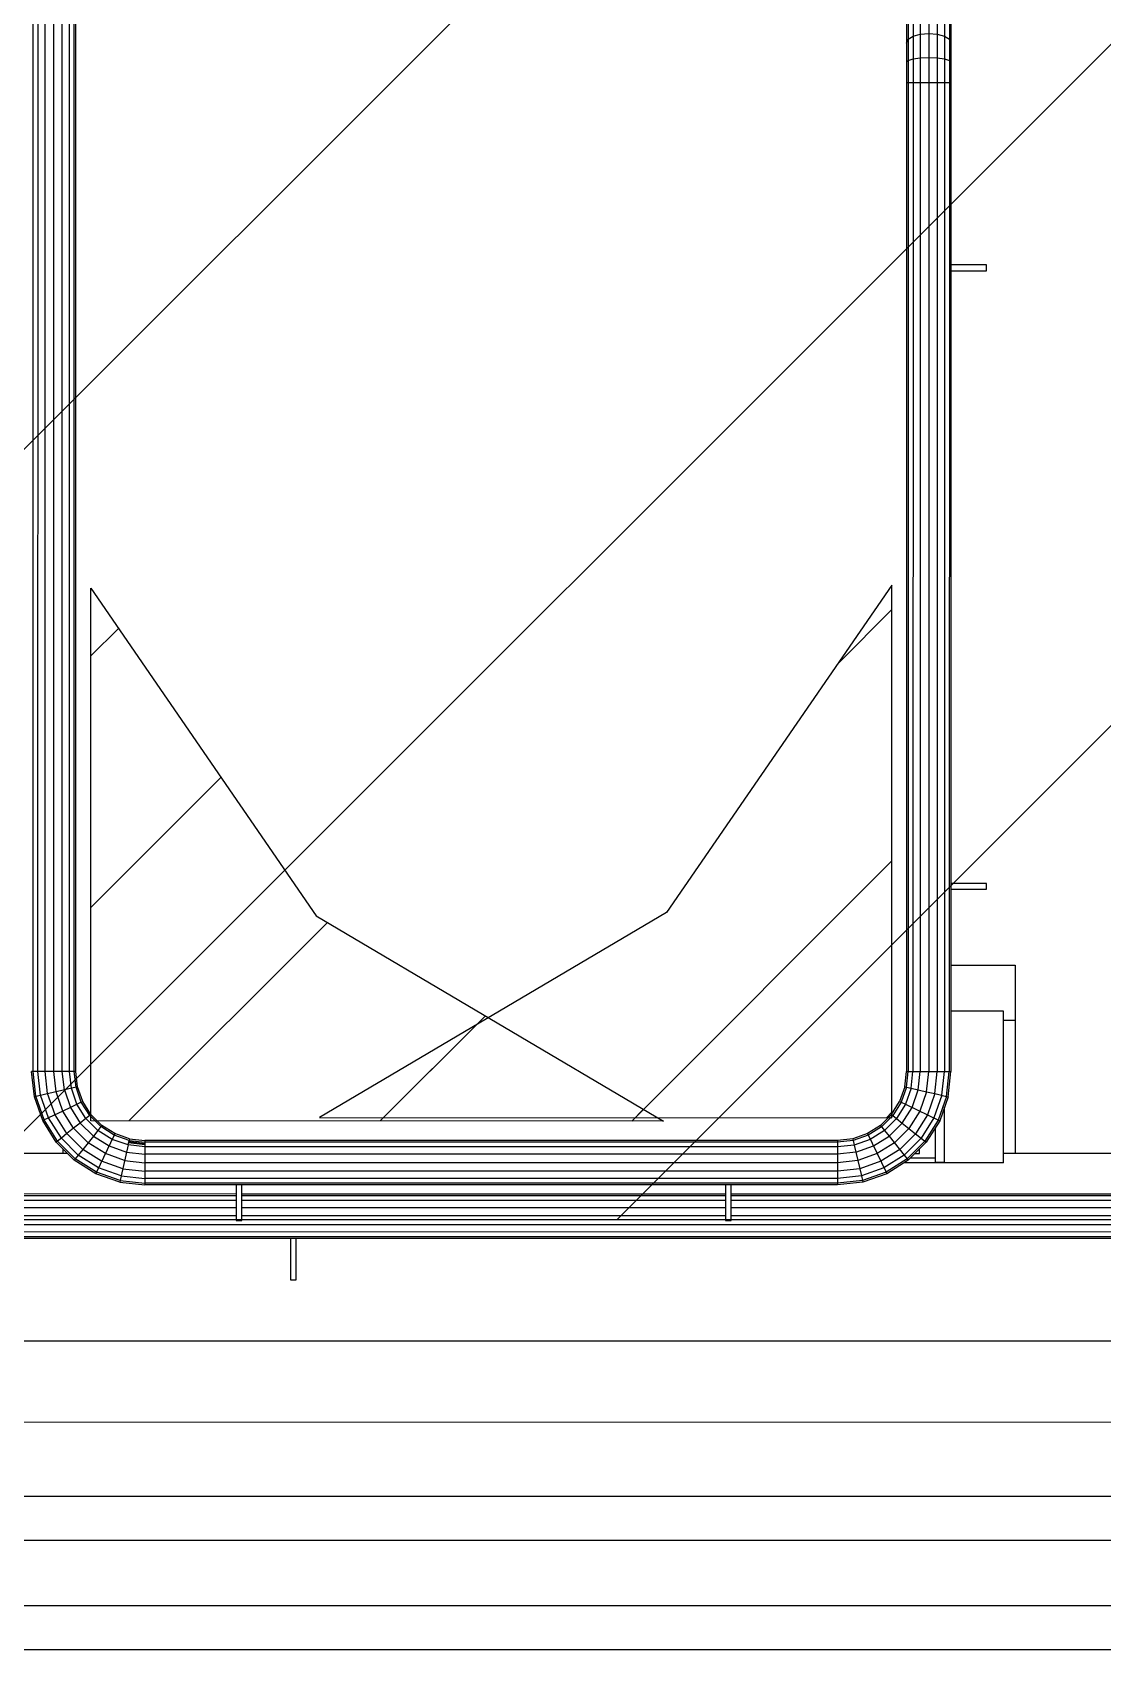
# Model space of a CAD drawing. Header units: metres. Extents: x 0 to 63075, y 0 to 44550.
# Drawn here: x 54707.4 to 54883.6, y 36493.8 to 36760.2 of the extents above; entities that cross this region are included whole.
import ezdxf

# ---------------------------------------------------------------- set-up
doc = ezdxf.new("R2010")
doc.units = ezdxf.units.M
doc.header["$LTSCALE"] = 75
for name, color, linetype in [('AI-Hatch mob', 7, 'Continuous'), ('GSB', 7, 'Continuous'), ('ML6', 1, 'Continuous'), ('SDM', 7, 'Continuous'), ('SL1', 8, 'Continuous')]:
    doc.layers.add(name, color=color, linetype=linetype)
pattern_1 = [(44.99813, (326091.56, -18363.04), (-137.8813, 137.89033), [])]

# ---------------------------------------------------------------- blocks, each defined once
blk = doc.blocks.new('A$C6bae614f')
at = {"layer": 'SL1'}
h = blk.add_hatch(dxfattribs=at)
h.set_pattern_fill('_USER', color=256, scale=195, angle=44.9981, style=0, pattern_type=0)
h.set_pattern_definition(pattern_1)
h.paths.add_polyline_path([(378781, 18641.8), (379161.8, 18416.8), (378533.9, 18416.9), (378533.9, 19001.2)])
h = blk.add_hatch(dxfattribs=at)
h.set_pattern_fill('_USER', color=256, scale=195, angle=44.9981, style=0, pattern_type=0)
h.set_pattern_definition(pattern_1)
h.paths.add_polyline_path([(379165.2, 18645.4), (378784.4, 18420.5), (379412.2, 18420.4), (379412.3, 19004.7)])
for p, q in [((378475.8, 18471.1), (378475.9, 22105.6)), ((378483.7, 18471.1), (378483.8, 22105.6)), ((378493, 18471.1), (378493.2, 22105.6)), ((378502.4, 18471.1), (378502.5, 22105.6)), ((378510.3, 18471.1), (378510.4, 22105.6)), ((378515.6, 18471.1), (378515.7, 22105.6)), ((378517.4, 18471.1), (378517.6, 22105.6)), ((378470.5, 18471.1), (378470.6, 22043.7)), ((379443.3, 19675.3), (379443.3, 19555.8)), ((379452.6, 19677.1), (379452.6, 19555.8)), ((379462, 19675.3), (379462, 19555.8)), ((379430.1, 19662.4), (379430.1, 19555.8)), ((379435.4, 19670.2), (379435.4, 19555.8)), ((379469.9, 19670.2), (379469.9, 19555.8)), ((379475.2, 19662.4), (379475.2, 19555.8)), ((379428.2, 19653.3), (379428.2, 19555.8)), ((379477, 19645.9), (379477, 19555.8)), ((379428.2, 19599.2), (379430.1, 19603.3)), ((379430.1, 19603.3), (379435.4, 19606.7)), ((379435.4, 19606.7), (379443.3, 19609)), ((379443.3, 19609), (379452.6, 19609.8)), ((379452.6, 19609.8), (379462, 19609)), ((379462, 19609), (379469.9, 19606.7)), ((379469.9, 19606.7), (379475.2, 19603.3)), ((379475.2, 19603.3), (379477, 19599.2)), ((379428.2, 19578.1), (379430.1, 19580.2)), ((379430.1, 19580.2), (379435.4, 19581.9)), ((379435.4, 19581.9), (379443.3, 19583.1)), ((379443.3, 19583.1), (379452.6, 19583.5)), ((379452.6, 19583.5), (379462, 19583.1)), ((379462, 19583.1), (379469.9, 19581.9)), ((379469.9, 19581.9), (379475.2, 19580.2)), ((379475.2, 19580.2), (379477, 19578.1)), ((379428.2, 19555.8), (379428.2, 18471.1)), ((379428.2, 19555.8), (379430.1, 19555.8)), ((379430.1, 19555.8), (379430.1, 18471.1)), ((379430.1, 19555.8), (379435.4, 19555.8)), ((379435.4, 19555.8), (379435.3, 18471.1)), ((379435.4, 19555.8), (379469.9, 19555.8)), ((379443.3, 19555.8), (379443.3, 18471.1)), ((379452.6, 19555.8), (379452.6, 18471.1)), ((379462, 19555.8), (379461.9, 18471.1)), ((379469.9, 19555.8), (379475.2, 19555.8)), ((379469.9, 19555.8), (379469.9, 18471.1)), ((379475.2, 19555.8), (379475.1, 18471.1)), ((379475.2, 19555.8), (379477, 19555.8)), ((379477, 19555.8), (379477, 18471.1)), ((379516.1, 19355.8), (379477, 19355.8)), ((379516.1, 19349.5), (379516.1, 19355.8)), ((379477, 19349.5), (379516.1, 19349.5)), ((379516.1, 18677.4), (379477, 18677.4)), ((379477, 18671.1), (379516.1, 18671.1)), ((379516.1, 18671.1), (379516.1, 18677.4)), ((379477, 18587.6), (379547.5, 18587.6)), ((379547.5, 18587.6), (379547.5, 18381.1)), ((379534.5, 18537.1), (379477, 18537.1)), ((379534.5, 18371.1), (379534.5, 18537.1)), ((379547.5, 18527.1), (379534.5, 18527.1)), ((378471.8, 18443.4), (378468.6, 18471.1)), ((378517.4, 18471.1), (378468.6, 18471.1)), ((378473.6, 18443.9), (378470.5, 18471.1)), ((378478.7, 18445), (378475.8, 18471.1)), ((378486.4, 18446.8), (378483.7, 18471.1)), ((378495.6, 18448.9), (378493, 18471.1)), ((378504.7, 18451), (378502.4, 18471.1)), ((378512.4, 18452.7), (378510.3, 18471.1)), ((378517.5, 18453.9), (378515.6, 18471.1)), ((378519.3, 18454.3), (378517.4, 18471.1)), ((379426.3, 18454.3), (379428.2, 18471.1)), ((379428.1, 18453.9), (379430.1, 18471.1)), ((379428.2, 18471.1), (379430.1, 18471.1)), ((379430.1, 18471.1), (379435.3, 18471.1)), ((379433.3, 18452.7), (379435.3, 18471.1)), ((379435.3, 18471.1), (379461.9, 18471.1)), ((379441, 18450.9), (379443.3, 18471.1)), ((379450.1, 18448.8), (379452.6, 18471.1)), ((379459.2, 18446.8), (379461.9, 18471.1)), ((379461.9, 18471.1), (379469.9, 18471.1)), ((379466.9, 18445), (379469.9, 18471.1)), ((379469.9, 18471.1), (379475.1, 18471.1)), ((379472.1, 18443.8), (379475.1, 18471.1)), ((379473.9, 18443.4), (379477, 18471.1)), ((379475.1, 18471.1), (379477, 18471.1)), ((378517.5, 18453.9), (378471.8, 18443.4)), ((378504.7, 18451), (378511.4, 18431.8)), ((378518.5, 18435.2), (378512.4, 18452.7)), ((378519.3, 18454.3), (378517.5, 18453.9)), ((378523.3, 18437.5), (378517.5, 18453.9)), ((378524.9, 18438.3), (378519.3, 18454.3)), ((379426.3, 18454.3), (379420.7, 18438.3)), ((379428.1, 18453.9), (379422.4, 18437.5)), ((379426.3, 18454.3), (379428.1, 18453.9)), ((379433.3, 18452.7), (379427.1, 18435.2)), ((379428.1, 18453.9), (379433.3, 18452.7)), ((379433.3, 18452.7), (379450.1, 18448.8)), ((379434.3, 18431.8), (379441, 18450.9)), ((378481, 18417.2), (378471.8, 18443.4)), ((378482.6, 18418), (378473.6, 18443.9)), ((378487.4, 18420.3), (378478.7, 18445)), ((378494.5, 18423.7), (378486.4, 18446.8)), ((378502.9, 18427.7), (378495.6, 18448.9)), ((378511.4, 18431.8), (378502.9, 18427.7)), ((378523.3, 18437.5), (378511.4, 18431.8)), ((378511.4, 18431.8), (378522.2, 18414.6)), ((378528.3, 18419.5), (378518.5, 18435.2)), ((378524.9, 18438.3), (378523.3, 18437.5)), ((378532.5, 18422.8), (378523.3, 18437.5)), ((378533.9, 18424), (378524.9, 18438.3)), ((379411.7, 18424), (379420.7, 18438.3)), ((379422.4, 18437.5), (379413.2, 18422.8)), ((379427.1, 18435.2), (379417.3, 18419.5)), ((379420.7, 18438.3), (379422.4, 18437.5)), ((379422.4, 18437.5), (379427.1, 18435.2)), ((379423.5, 18414.6), (379434.3, 18431.8)), ((379427.1, 18435.2), (379464.7, 18417.1)), ((379450.1, 18448.8), (379442.7, 18427.7)), ((379450.1, 18448.8), (379459.2, 18446.8)), ((379459.2, 18446.8), (379451.1, 18423.7)), ((379466.9, 18445), (379458.2, 18420.2)), ((379459.2, 18446.8), (379472.1, 18443.8)), ((379472.1, 18443.8), (379463, 18417.9)), ((379473.9, 18443.4), (379464.7, 18417.1)), ((379470, 18371.6), (379470, 18432.4)), ((379472.1, 18443.8), (379473.9, 18443.4)), ((378487.4, 18420.3), (378481, 18417.2)), ((378495.8, 18393.6), (378481, 18417.2)), ((378497.2, 18394.7), (378482.6, 18418)), ((378502.9, 18427.7), (378487.4, 18420.3)), ((378501.4, 18398), (378487.4, 18420.3)), ((378507.6, 18403), (378494.5, 18423.7)), ((378514.9, 18408.8), (378502.9, 18427.7)), ((378522.2, 18414.6), (378514.9, 18408.8)), ((378528.3, 18419.5), (378522.2, 18414.6)), ((378522.2, 18414.6), (378536.5, 18400.2)), ((378532.5, 18422.8), (378528.3, 18419.5)), ((378541.5, 18406.4), (378528.3, 18419.5)), ((378533.9, 18424), (378532.5, 18422.8)), ((378544.7, 18410.6), (378532.5, 18422.8)), ((378545.9, 18412), (378533.9, 18424)), ((379411.7, 18424), (379399.7, 18412)), ((379413.2, 18422.8), (379400.9, 18410.5)), ((379417.3, 18419.5), (379404.2, 18406.4)), ((379409.1, 18400.2), (379423.5, 18414.6)), ((379413.2, 18422.8), (379411.7, 18424)), ((379413.2, 18422.8), (379417.3, 18419.5)), ((379417.3, 18419.5), (379423.5, 18414.6)), ((379423.5, 18414.6), (379430.8, 18408.7)), ((379442.7, 18427.7), (379430.8, 18408.7)), ((379451.1, 18423.7), (379438.1, 18402.9)), ((379458.2, 18420.2), (379444.3, 18398)), ((379463, 18417.9), (379448.4, 18394.7)), ((379464.7, 18417.1), (379449.9, 18393.5)), ((378501.4, 18398), (378497.2, 18394.7)), ((378507.6, 18403), (378501.4, 18398)), ((378519.9, 18379.5), (378501.4, 18398)), ((378514.9, 18408.8), (378507.6, 18403)), ((378524.9, 18385.6), (378507.6, 18403)), ((378530.7, 18392.9), (378514.9, 18408.8)), ((378536.5, 18400.2), (378530.7, 18392.9)), ((378541.5, 18406.4), (378536.5, 18400.2)), ((378536.5, 18400.2), (378553.7, 18389.4)), ((378559.4, 18401.3), (378539.9, 18360.7)), ((378544.7, 18410.6), (378541.5, 18406.4)), ((378557.1, 18396.6), (378541.5, 18406.4)), ((378545.9, 18412), (378544.7, 18410.6)), ((378559.4, 18401.3), (378544.7, 18410.6)), ((378560.2, 18403), (378545.9, 18412)), ((378574.6, 18390.5), (378557.1, 18396.6)), ((378560.2, 18403), (378559.4, 18401.3)), ((378575.8, 18395.6), (378559.4, 18401.3)), ((378576.2, 18397.4), (378560.2, 18403)), ((378576.2, 18397.4), (378575.8, 18395.6)), ((378576.2, 18397.4), (378593, 18395.5)), ((379369.4, 18397.4), (379352.6, 18395.5)), ((379385.4, 18403), (379369.4, 18397.4)), ((379369.4, 18397.4), (379371, 18390.4)), ((379386.2, 18401.3), (379369.8, 18395.6)), ((379388.5, 18396.5), (379371, 18390.4)), ((379399.7, 18412), (379385.4, 18403)), ((379385.4, 18403), (379405.8, 18360.7)), ((379400.9, 18410.5), (379386.2, 18401.3)), ((379404.2, 18406.4), (379388.5, 18396.5)), ((379391.9, 18389.4), (379409.1, 18400.2)), ((379399.7, 18412), (379404.2, 18406.4)), ((379404.2, 18406.4), (379409.1, 18400.2)), ((379409.1, 18400.2), (379425.7, 18379.4)), ((379430.8, 18408.7), (379414.9, 18392.9)), ((379438.1, 18402.9), (379420.8, 18385.6)), ((379444.3, 18398), (379425.7, 18379.4)), ((379430.8, 18408.7), (379438.1, 18402.9)), ((379438.1, 18402.9), (379444.3, 18398)), ((379444.3, 18398), (379448.4, 18394.7)), ((379459.8, 18409.4), (379459.8, 18371.6)), ((378508.2, 18381.1), (375707.5, 18381.2)), ((378497.2, 18394.7), (378495.8, 18393.6)), ((378515.5, 18373.9), (378495.8, 18393.6)), ((378516.6, 18375.3), (378497.2, 18394.7)), ((378503, 18386.3), (378503, 18381.1)), ((378519.9, 18379.5), (378516.6, 18375.3)), ((378524.9, 18385.6), (378519.9, 18379.5)), ((378542.2, 18365.5), (378519.9, 18379.5)), ((378530.7, 18392.9), (378524.9, 18385.6)), ((378545.6, 18372.6), (378524.9, 18385.6)), ((378549.7, 18381), (378530.7, 18392.9)), ((378570.8, 18373.6), (378549.7, 18381)), ((378553.7, 18389.4), (378572.9, 18382.7)), ((378574.6, 18390.5), (378567, 18356.8)), ((378572.9, 18382.7), (378593, 18380.5)), ((378574.6, 18390.5), (378575.8, 18395.6)), ((378593, 18388.4), (378574.6, 18390.5)), ((378593, 18390.7), (378575.1, 18392.7)), ((378575.5, 18394.3), (378593, 18392.3)), ((378575.8, 18395.6), (378593, 18393.7)), ((379352.6, 18395.5), (378593, 18395.5)), ((378593, 18395.5), (378593, 18388.4)), ((379352.6, 18393.6), (378593, 18393.7)), ((379352.6, 18388.4), (378593, 18388.4)), ((378593, 18388.4), (378593, 18361.8)), ((379352.6, 18380.4), (378593, 18380.5)), ((379369.8, 18395.6), (379352.6, 18393.6)), ((379352.6, 18395.5), (379352.6, 18393.6)), ((379352.6, 18393.6), (379352.6, 18388.4)), ((379371, 18390.4), (379352.6, 18388.4)), ((379352.6, 18388.4), (379352.6, 18380.4)), ((379372.8, 18382.7), (379352.6, 18380.4)), ((379352.6, 18380.4), (379352.6, 18348.6)), ((379371, 18390.4), (379374.8, 18373.6)), ((379372.8, 18382.7), (379391.9, 18389.4)), ((379396, 18381), (379374.8, 18373.6)), ((379414.9, 18392.9), (379396, 18381)), ((379420.8, 18385.6), (379400, 18372.6)), ((379425.7, 18379.4), (379403.5, 18365.5)), ((379425.7, 18379.4), (379429, 18375.3)), ((379448.4, 18394.7), (379429, 18375.3)), ((379449.9, 18393.5), (379430.2, 18373.8)), ((379437.4, 18381.1), (379442.5, 18381.1)), ((379442.5, 18381.1), (379442.5, 18386.2)), ((379448.4, 18394.7), (379449.9, 18393.5)), ((380338.1, 18381), (379534.5, 18381.1)), ((378516.6, 18375.3), (378515.5, 18373.9)), ((378539.1, 18359), (378515.5, 18373.9)), ((378539.9, 18360.7), (378516.6, 18375.3)), ((378539.9, 18360.7), (378539.1, 18359)), ((378565.8, 18351.7), (378539.9, 18360.7)), ((378567, 18356.8), (378542.2, 18365.5)), ((378568.7, 18364.5), (378545.6, 18372.6)), ((378568.7, 18364.5), (378593, 18361.8)), ((378570.8, 18373.6), (378593, 18371.1)), ((379352.6, 18371.1), (378593, 18371.1)), ((379352.6, 18361.8), (378593, 18361.8)), ((378593, 18361.8), (378593, 18353.9)), ((379374.8, 18373.6), (379352.6, 18371.1)), ((379376.9, 18364.5), (379352.6, 18361.8)), ((379374.8, 18373.6), (379376.9, 18364.5)), ((379400, 18372.6), (379376.9, 18364.5)), ((379376.9, 18364.5), (379378.7, 18356.8)), ((379403.5, 18365.5), (379378.7, 18356.8)), ((379405.8, 18360.7), (379379.9, 18351.6)), ((379429, 18375.3), (379405.8, 18360.7)), ((379405.8, 18360.7), (379406.6, 18359)), ((379430.2, 18373.8), (379406.6, 18359)), ((379534.5, 18371.1), (379425.8, 18371.1)), ((379429, 18375.3), (379430.2, 18373.8)), ((379459.8, 18376), (379432.3, 18376)), ((379459.8, 18371.6), (379470, 18371.6)), ((378565.4, 18349.8), (378539.1, 18359)), ((378565.8, 18351.7), (378565.4, 18349.8)), ((378565.4, 18349.8), (378593, 18346.7)), ((378567, 18356.8), (378565.8, 18351.7)), ((378565.8, 18351.7), (378593, 18348.6)), ((378567, 18356.8), (378593, 18353.9)), ((378593, 18353.9), (378593, 18348.6)), ((379352.6, 18353.8), (378593, 18353.9)), ((378593, 18348.6), (378593, 18346.7)), ((379352.6, 18348.6), (378593, 18348.6)), ((379352.6, 18346.7), (378593, 18346.7)), ((378693, 18346.7), (378693, 18307.6)), ((378699.4, 18307.6), (378699.4, 18346.7)), ((379229.7, 18346.7), (379229.7, 18307.6)), ((379236.1, 18307.6), (379236.1, 18346.7)), ((379378.7, 18356.8), (379352.6, 18353.8)), ((379379.9, 18351.6), (379352.6, 18348.6)), ((379380.3, 18349.8), (379352.6, 18346.7)), ((379352.6, 18348.6), (379352.6, 18346.7)), ((379378.7, 18356.8), (379379.9, 18351.6)), ((379379.9, 18351.6), (379380.3, 18349.8)), ((379406.6, 18359), (379380.3, 18349.8)), ((375862.5, 18337.2), (378693, 18337.1)), ((375862.5, 18335.3), (378693, 18335.2)), ((375862.5, 18330), (378693, 18329.9)), ((378699.4, 18337.1), (379229.7, 18337.1)), ((378699.4, 18335.2), (379229.7, 18335.2)), ((378699.4, 18329.9), (379229.7, 18329.9)), ((379236.1, 18337.1), (380269.5, 18337)), ((379236.1, 18335.2), (380269.5, 18335.2)), ((379236.1, 18329.9), (380269.5, 18329.9)), ((375862.5, 18322.1), (378693, 18322)), ((378693, 18312.7), (375862.5, 18312.8)), ((378693, 18307.6), (378699.4, 18307.6)), ((378699.4, 18322), (379229.7, 18322)), ((379229.7, 18312.7), (378699.4, 18312.7)), ((379229.7, 18307.6), (379236.1, 18307.6)), ((379236.1, 18322), (380269.5, 18322)), ((380269.5, 18312.6), (379236.1, 18312.7)), ((375862.5, 18303.4), (380269.5, 18303.3)), ((375862.5, 18295.5), (380269.5, 18295.4)), ((375862.5, 18290.2), (380269.5, 18290.1)), ((375862.5, 18288.4), (380269.5, 18288.2)), ((378752.6, 18288.3), (378752.6, 18242.5)), ((378759, 18242.5), (378759, 18288.3)), ((378752.6, 18242.5), (378759, 18242.5)), ((375619.5, 18175.7), (380819.5, 18175.5)), ((375619.5, 18086.8), (380819.5, 18086.6)), ((375619.5, 18005.3), (380819.5, 18005.2)), ((375619.5, 17957.1), (380819.5, 17956.9)), ((375619.5, 17885.3), (380819.5, 17885.2)), ((375619.5, 17837.1), (380819.5, 17836.9))]:
    blk.add_line(p, q, dxfattribs=at)
for points in [[(378781, 18641.8), (379161.8, 18416.8), (378533.9, 18416.9), (378533.9, 19001.2)], [(379165.2, 18645.4), (378784.4, 18420.5), (379412.2, 18420.4), (379412.3, 19004.7)]]:
    blk.add_lwpolyline(points, close=True, dxfattribs=at)
blk = doc.blocks.new('zw$15D4')
at = {"layer": 'ML6', "xscale": 0.2502808837766805, "yscale": 0.2502808837766805, "zscale": 0.2502808837766805}
blk.add_blockref('A$C6bae614f', (-85544.74, -3177.34), dxfattribs=at)

msp = doc.modelspace()

# ---------------------------------------------------------------- hatches: boundary and pattern name
at = {"layer": 'AI-Hatch mob'}
h = msp.add_hatch(dxfattribs=at)
h.set_pattern_fill('ANSI31', color=256, scale=25)
h.set_pattern_definition([(45, (-10332.5, -59.206), (-56.1266, 56.1266), [])])
h.paths.add_polyline_path([(55100.67, 38156.14), (54290.75, 38156.14), (54290.75, 36564.59), (55100.67, 36564.59)])

# ---------------------------------------------------------------- linework, layer by layer
at = {"layer": 'SDM'}
msp.add_lwpolyline([(54290.75, 38156.14), (55100.67, 38156.14), (55100.67, 36564.59), (54290.75, 36564.59)], close=True, dxfattribs=at)

# ---------------------------------------------------------------- block references
at = {"layer": 'GSB', "xscale": 0.6000000000000068, "yscale": 0.6000000000000068, "zscale": 0.6000000000000068}
msp.add_blockref('zw$15D4', (49200, 35721.63), dxfattribs=at)

doc.saveas('drawing.dxf')
